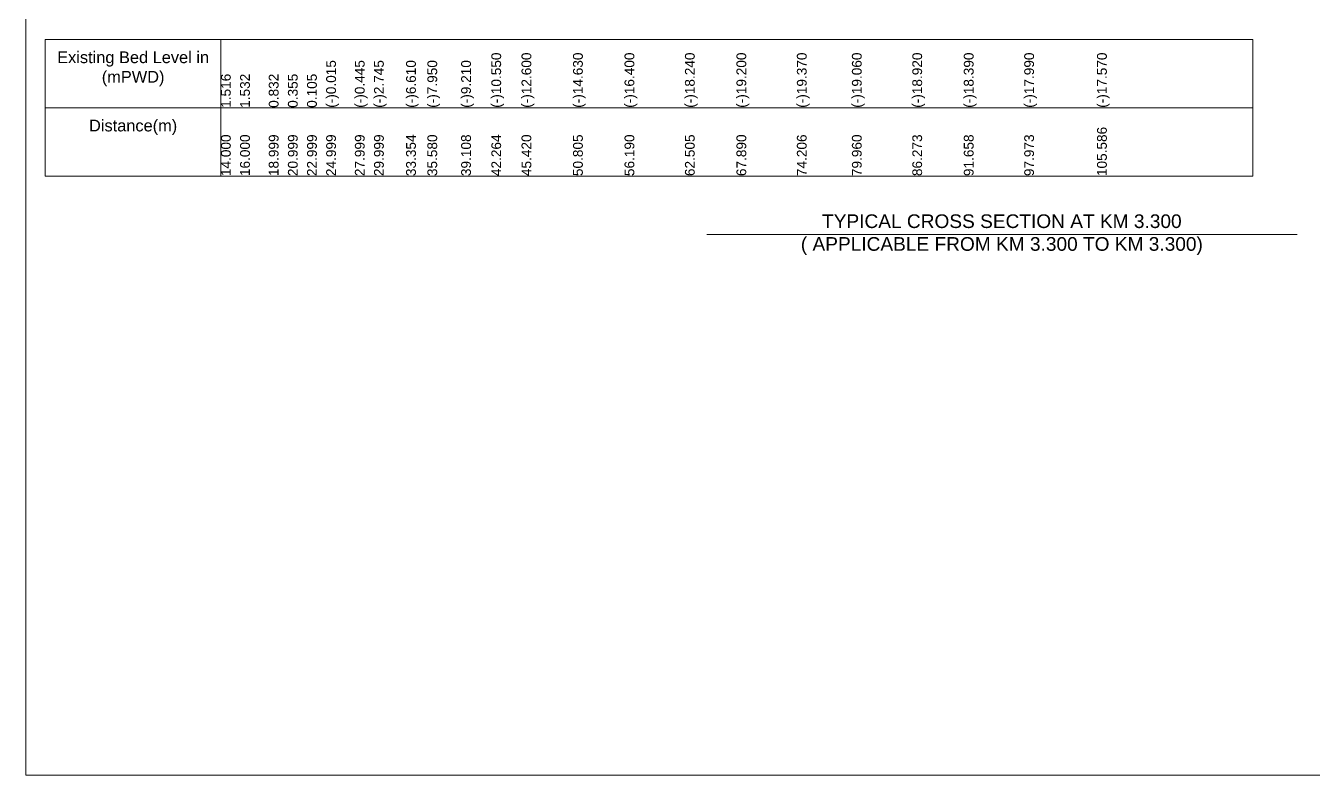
# Model space of a CAD drawing. Header units: inches. Extents: x 89000 to 845017, y -7071 to 0.
# Drawn here: x 640000 to 646595, y -7071 to -3229 of the extents above; entities that cross this region are included whole.
import ezdxf

# ---------------------------------------------------------------- set-up
doc = ezdxf.new("R2010")
doc.units = ezdxf.units.IN
doc.header["$LTSCALE"] = 7
doc.header["$MEASUREMENT"] = 0
for name, color, linetype, lineweight in [('Cross section Data Border', 7, 'Continuous', 9), ('Cross Section Labels', 7, 'Continuous', 9), ('Long Section Labels', 7, 'Continuous', 9)]:
    doc.layers.add(name, color=color, linetype=linetype, lineweight=lineweight)
doc.styles.get("Standard").update_dxf_attribs({"font": 'arial.ttf'})

msp = doc.modelspace()

# ---------------------------------------------------------------- linework, layer by layer
at = {"layer": 'Cross section Data Border'}
msp.add_lwpolyline([(640100, -3300), (646285.17729, -3300), (646285.17729, -4000), (640100, -4000)], close=True, dxfattribs=at)
for points in [[(641000, -3300), (641000, -4000)], [(640100, -3650), (646285.17729, -3650)]]:
    msp.add_lwpolyline(points, dxfattribs=at)
at = {"layer": 'Cross Section Labels'}
msp.add_lwpolyline([(640000, 0), (650000, 0), (650000, -7071), (640000, -7071)], close=True, dxfattribs=at)
msp.add_lwpolyline([(643488, -4300), (645000, -4300), (646512, -4300)], dxfattribs=at)

# ---------------------------------------------------------------- texts
at = {"layer": 'Cross section Data Border', "char_height": 60, "width": 800, "attachment_point": 5}
for s, insert in [('Existing Bed Level in (mPWD)', (640550, -3450)), ('Distance(m)', (640550, -3750))]:
    msp.add_mtext(s, dxfattribs=dict(at, insert=insert))
at = {"layer": 'Cross Section Labels', "insert": (645000, -4300), "char_height": 70, "attachment_point": 5}
msp.add_mtext('TYPICAL CROSS SECTION AT KM 3.300^J( APPLICABLE FROM KM 3.300 TO KM 3.300)', dxfattribs=at)
at = {"layer": 'Long Section Labels', "char_height": 50, "attachment_point": 1, "rotation": 90}
for s, insert in [('(-)0.015', (641538.98527, -3650)), ('(-)0.445', (641685.98126, -3650)), ('(-)2.745', (641783.97858, -3650)), ('(-)6.610', (641948.36064, -3650)), ('(-)7.950', (642057.42595, -3650)), ('(-)9.210', (642230.32988, -3650)), ('(-)10.550', (642384.9399, -3650)), ('(-)12.600', (642539.59743, -3650)), ('(-)14.630', (642803.47045, -3650)), ('(-)16.400', (643067.34348, -3650)), ('(-)18.240', (643376.75694, -3650)), ('(-)19.200', (643640.62641, -3650)), ('(-)19.370', (643950.12033, -3650)), ('(-)19.060', (644232.03861, -3650)), ('(-)18.920', (644541.39947, -3650)), ('(-)18.390', (644805.27214, -3650)), ('(-)17.990', (645114.70341, -3650)), ('(-)17.570', (645487.72301, -3650)), ('1.516', (641000, -3650)), ('1.532', (641097.99732, -3650)), ('0.832', (641244.99331, -3650)), ('0.355', (641342.99063, -3650)), ('0.105', (641440.98795, -3650)), ('105.586', (645487.72301, -4000)), ('14.000', (641000, -4000)), ('16.000', (641097.99732, -4000)), ('18.999', (641244.99331, -4000)), ('20.999', (641342.99063, -4000)), ('22.999', (641440.98795, -4000)), ('24.999', (641538.98527, -4000)), ('27.999', (641685.98126, -4000)), ('29.999', (641783.97858, -4000)), ('33.354', (641948.36064, -4000)), ('35.580', (642057.42595, -4000)), ('39.108', (642230.32988, -4000)), ('42.264', (642384.9399, -4000)), ('45.420', (642539.59743, -4000)), ('50.805', (642803.47045, -4000)), ('56.190', (643067.34348, -4000)), ('62.505', (643376.75694, -4000)), ('67.890', (643640.62641, -4000)), ('74.206', (643950.12033, -4000)), ('79.960', (644232.03861, -4000)), ('86.273', (644541.39947, -4000)), ('91.658', (644805.27214, -4000)), ('97.973', (645114.70341, -4000))]:
    msp.add_mtext(s, dxfattribs=dict(at, insert=insert))

doc.saveas('drawing.dxf')
